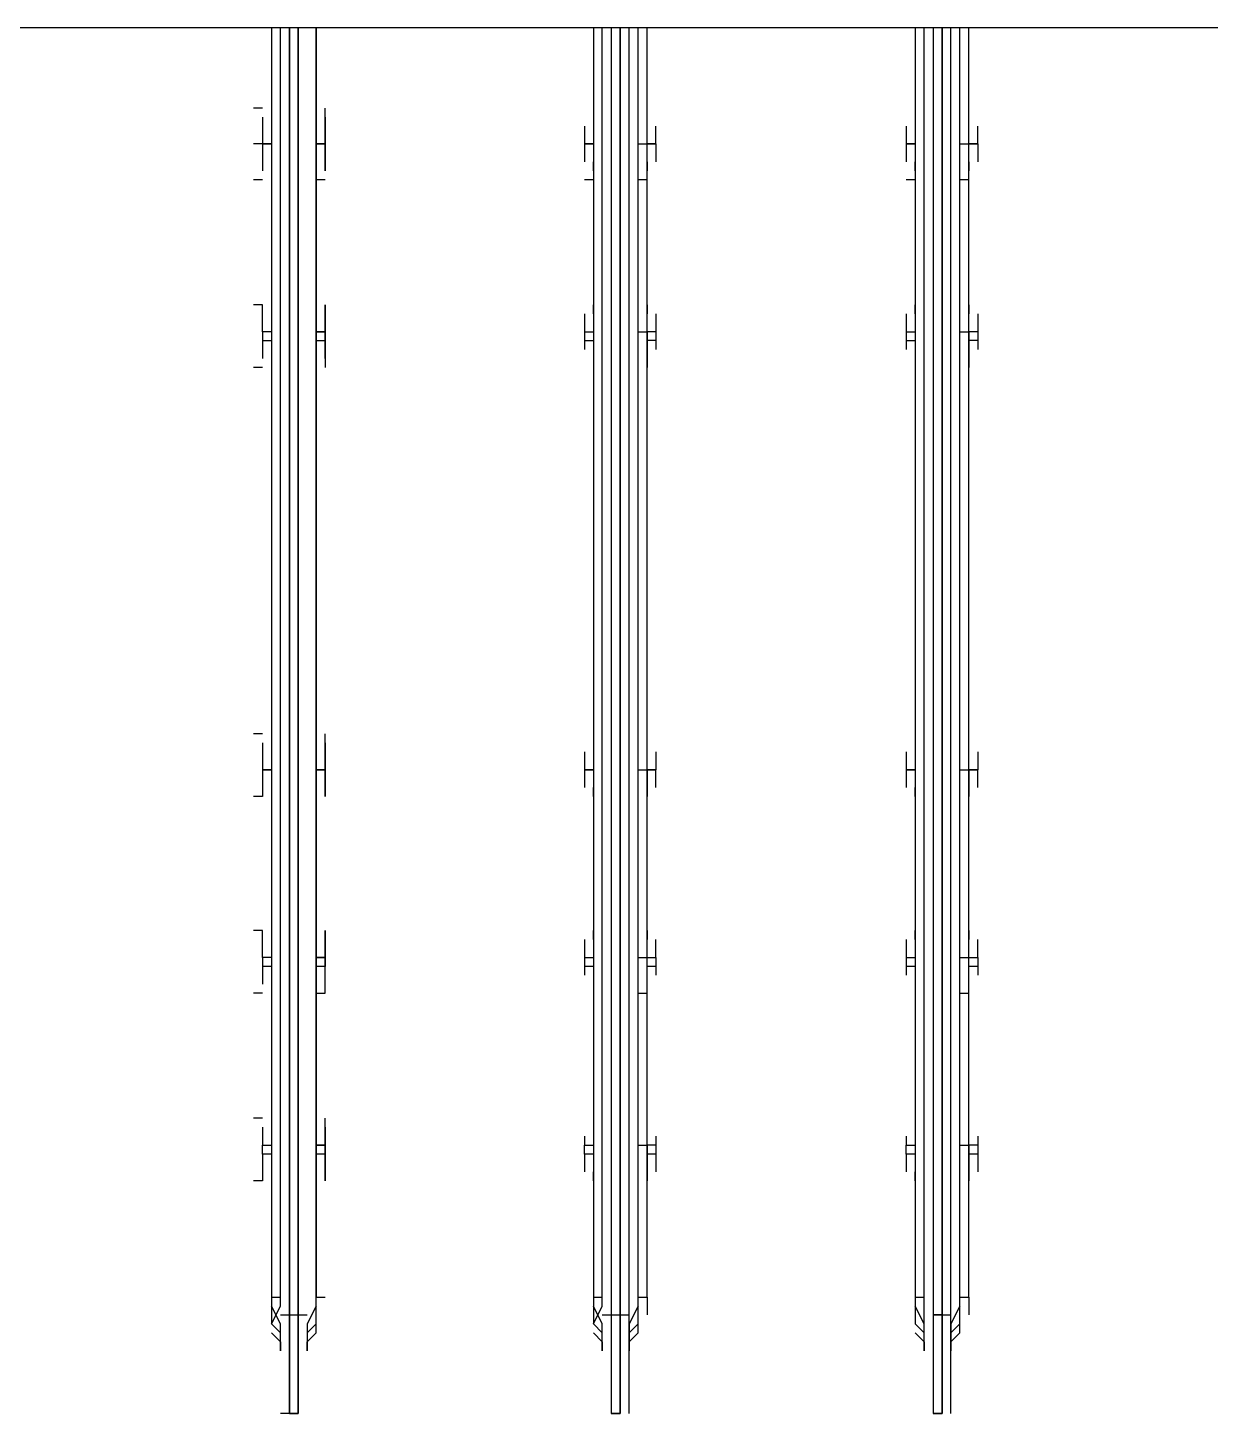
# Model space of a CAD drawing. Header units: metres. Extents: x 532250 to 532639, y 2673852 to 2674172.
# Drawn here: x 532449.7259 to 532449.9089, y 2674048.0889 to 2674048.3033 of the extents above; entities that cross this region are included whole.
import ezdxf

# ---------------------------------------------------------------- set-up
doc = ezdxf.new("R2010")
doc.units = ezdxf.units.M
doc.header["$MEASUREMENT"] = 0
doc.layers.add('IDT', color=7, linetype='Continuous')

# ---------------------------------------------------------------- blocks, each defined once
blk = doc.blocks.new('IDT')
at = {"layer": 'IDT', "color": 0, "lineweight": 25}
for p, q in [((17.05854, 9.66997), (17.05854, 9.65337)), ((17.0613, 9.66997), (17.05992, 9.66997)), ((17.05992, 9.66997), (17.0613, 9.66997)), ((17.05992, 9.65475), (17.05992, 9.66997)), ((17.05992, 9.66997), (17.05992, 9.65475)), ((17.0613, 9.65337), (17.0613, 9.66997)), ((17.10833, 9.66997), (17.10833, 9.65337)), ((17.1111, 9.66997), (17.10971, 9.66997)), ((17.10971, 9.66997), (17.1111, 9.66997)), ((17.10971, 9.65475), (17.10971, 9.66997)), ((17.10971, 9.66997), (17.10971, 9.65475)), ((17.1111, 9.65337), (17.1111, 9.66997)), ((17.15951, 9.65475), (17.15951, 9.66997)), ((17.15951, 9.66997), (17.16089, 9.66997)), ((17.16089, 9.66997), (17.15951, 9.66997)), ((17.15951, 9.66997), (17.15951, 9.65337)), ((17.16089, 9.66997), (17.16089, 9.65475)), ((17.16089, 9.65337), (17.16089, 9.66997)), ((17.16089, 9.66997), (17.16227, 9.66997)), ((17.05854, 9.6589), (17.05715, 9.65752)), ((17.05854, 9.66028), (17.05854, 9.6589)), ((17.05854, 9.65614), (17.05854, 9.66028)), ((17.06269, 9.6589), (17.06269, 9.66028)), ((17.06269, 9.66028), (17.06269, 9.65614)), ((17.06407, 9.65752), (17.06269, 9.6589)), ((17.10833, 9.6589), (17.10695, 9.65752)), ((17.10833, 9.66028), (17.10833, 9.6589)), ((17.10833, 9.65614), (17.10833, 9.66028)), ((17.11248, 9.6589), (17.11248, 9.66028)), ((17.11248, 9.66028), (17.11248, 9.65614)), ((17.11386, 9.65752), (17.11248, 9.6589)), ((17.15812, 9.6589), (17.15674, 9.65752)), ((17.15812, 9.66028), (17.15812, 9.6589)), ((17.15812, 9.65614), (17.15812, 9.66028)), ((17.16227, 9.6589), (17.16227, 9.66028)), ((17.16227, 9.66028), (17.16227, 9.65614)), ((17.16366, 9.65752), (17.16227, 9.6589)), ((17.05715, 9.65752), (17.05715, 9.65337)), ((17.05854, 9.65752), (17.05715, 9.65614)), ((17.05715, 9.65337), (17.05854, 9.65614)), ((17.05715, 9.65614), (17.05715, 9.65475)), ((17.06407, 9.65614), (17.06269, 9.65752)), ((17.06269, 9.65752), (17.06269, 9.65337)), ((17.06269, 9.65614), (17.06407, 9.65337)), ((17.06407, 9.65475), (17.06407, 9.65614)), ((17.10695, 9.65752), (17.10695, 9.65337)), ((17.10833, 9.65752), (17.10695, 9.65614)), ((17.10695, 9.65337), (17.10833, 9.65614)), ((17.10695, 9.65614), (17.10695, 9.65475)), ((17.11386, 9.65614), (17.11248, 9.65752)), ((17.11248, 9.65752), (17.11386, 9.65614)), ((17.11248, 9.65614), (17.11386, 9.65337)), ((17.11386, 9.65614), (17.11248, 9.65337)), ((17.11386, 9.65475), (17.11386, 9.65614)), ((17.15674, 9.65752), (17.15674, 9.65337)), ((17.15812, 9.65752), (17.15674, 9.65614)), ((17.15674, 9.65337), (17.15812, 9.65614)), ((17.15674, 9.65614), (17.15674, 9.65475)), ((17.16366, 9.65614), (17.16227, 9.65752)), ((17.16227, 9.65752), (17.16366, 9.65614)), ((17.16227, 9.65614), (17.16366, 9.65337)), ((17.16366, 9.65614), (17.16227, 9.65337)), ((17.16366, 9.65475), (17.16366, 9.65614)), ((17.05577, 9.65199), (17.05577, 9.65475)), ((17.05992, 9.65475), (17.05854, 9.65475)), ((17.05992, 9.65475), (17.05992, 9.45558)), ((17.05992, 9.45558), (17.05992, 9.65475)), ((17.05992, 9.65475), (17.0613, 9.65475)), ((17.0613, 9.65475), (17.05992, 9.65475)), ((17.06407, 9.65199), (17.06407, 9.65475)), ((17.10556, 9.65199), (17.10556, 9.65475)), ((17.10971, 9.65475), (17.10833, 9.65475)), ((17.1111, 9.65475), (17.10971, 9.65475)), ((17.10971, 9.45558), (17.10971, 9.65475)), ((17.10971, 9.65475), (17.10971, 9.45558)), ((17.11248, 9.65475), (17.1111, 9.65475)), ((17.11386, 9.65199), (17.11386, 9.65475)), ((17.15674, 9.65475), (17.15674, 9.65199)), ((17.15951, 9.65475), (17.15812, 9.65475)), ((17.16089, 9.65475), (17.15951, 9.65475)), ((17.15951, 9.45558), (17.15951, 9.65475)), ((17.16227, 9.65475), (17.16089, 9.65475)), ((17.16089, 9.65475), (17.16089, 9.45558)), ((17.16366, 9.65199), (17.16366, 9.65475)), ((17.05715, 9.65199), (17.05577, 9.65199)), ((17.05577, 9.65199), (17.05577, 9.45558)), ((17.05715, 9.65337), (17.05715, 9.45558)), ((17.05854, 9.65337), (17.05854, 9.45558)), ((17.0613, 9.45558), (17.0613, 9.65337)), ((17.06269, 9.65337), (17.06269, 9.45558)), ((17.06407, 9.65199), (17.06269, 9.65199)), ((17.06407, 9.45558), (17.06407, 9.65199)), ((17.10695, 9.65199), (17.10556, 9.65199)), ((17.10556, 9.65199), (17.10556, 9.45558)), ((17.10695, 9.65337), (17.10695, 9.45558)), ((17.10833, 9.65337), (17.10833, 9.45558)), ((17.1111, 9.45558), (17.1111, 9.65337)), ((17.11248, 9.65337), (17.11248, 9.45558)), ((17.11386, 9.65199), (17.11248, 9.65199)), ((17.11386, 9.45558), (17.11386, 9.65199)), ((17.15674, 9.65199), (17.15536, 9.65199)), ((17.15674, 9.65337), (17.15674, 9.45558)), ((17.15674, 9.45558), (17.15674, 9.65199)), ((17.15951, 9.65337), (17.15951, 9.45558)), ((17.16089, 9.45558), (17.16089, 9.65337)), ((17.16227, 9.65337), (17.16227, 9.45558)), ((17.16366, 9.65199), (17.16227, 9.65199)), ((17.16366, 9.45558), (17.16366, 9.65199)), ((17.05439, 9.62986), (17.05439, 9.63262)), ((17.05577, 9.62986), (17.05577, 9.634)), ((17.05577, 9.634), (17.05577, 9.63262)), ((17.06407, 9.62847), (17.06407, 9.634)), ((17.06407, 9.634), (17.06407, 9.63262)), ((17.06545, 9.62986), (17.06545, 9.63262)), ((17.10418, 9.62986), (17.10418, 9.63262)), ((17.10556, 9.62986), (17.10556, 9.634)), ((17.10556, 9.634), (17.10556, 9.63262)), ((17.11386, 9.62847), (17.11386, 9.634)), ((17.11386, 9.634), (17.11386, 9.63262)), ((17.11525, 9.62986), (17.11525, 9.63262)), ((17.15536, 9.62986), (17.15536, 9.634)), ((17.15536, 9.634), (17.15536, 9.63262)), ((17.15536, 9.63262), (17.15536, 9.62986)), ((17.16366, 9.62847), (17.16366, 9.634)), ((17.16504, 9.63262), (17.16504, 9.634)), ((17.16504, 9.634), (17.16642, 9.634)), ((17.16504, 9.62986), (17.16504, 9.63262)), ((17.05439, 9.62847), (17.05439, 9.62986)), ((17.05439, 9.62986), (17.05577, 9.62986)), ((17.05439, 9.62709), (17.05439, 9.62847)), ((17.05439, 9.62847), (17.05577, 9.62847)), ((17.05577, 9.62847), (17.05577, 9.62986)), ((17.05715, 9.62847), (17.05577, 9.62847)), ((17.05577, 9.62847), (17.05577, 9.62432)), ((17.06407, 9.62986), (17.06545, 9.62986)), ((17.06407, 9.62432), (17.06407, 9.62847)), ((17.06545, 9.62847), (17.06407, 9.62847)), ((17.06545, 9.62986), (17.06545, 9.62847)), ((17.06545, 9.62709), (17.06545, 9.62847)), ((17.10418, 9.62847), (17.10418, 9.62986)), ((17.10418, 9.62986), (17.10556, 9.62986)), ((17.10418, 9.62709), (17.10418, 9.62847)), ((17.10418, 9.62847), (17.10556, 9.62847)), ((17.10556, 9.62847), (17.10556, 9.62986)), ((17.10695, 9.62847), (17.10556, 9.62847)), ((17.10556, 9.62847), (17.10556, 9.62432)), ((17.11386, 9.62986), (17.11525, 9.62986)), ((17.11386, 9.62432), (17.11386, 9.62847)), ((17.11525, 9.62847), (17.11386, 9.62847)), ((17.11525, 9.62986), (17.11525, 9.62847)), ((17.11525, 9.62709), (17.11525, 9.62847)), ((17.15536, 9.62986), (17.15536, 9.62847)), ((17.15536, 9.62847), (17.15536, 9.62986)), ((17.15536, 9.62986), (17.15674, 9.62986)), ((17.15536, 9.62847), (17.15674, 9.62847)), ((17.15674, 9.62847), (17.15536, 9.62847)), ((17.15536, 9.62847), (17.15536, 9.62432)), ((17.15536, 9.62709), (17.15536, 9.62847)), ((17.16366, 9.62986), (17.16504, 9.62986)), ((17.16366, 9.62432), (17.16366, 9.62847)), ((17.16504, 9.62847), (17.16366, 9.62847)), ((17.16504, 9.62986), (17.16504, 9.62847)), ((17.16504, 9.62709), (17.16504, 9.62847)), ((17.05577, 9.62709), (17.05577, 9.62571)), ((17.06407, 9.62571), (17.06407, 9.62709)), ((17.10556, 9.62709), (17.10556, 9.62571)), ((17.11386, 9.62571), (17.11386, 9.62709)), ((17.15536, 9.62571), (17.15536, 9.62709)), ((17.16504, 9.62571), (17.16504, 9.62709)), ((17.16504, 9.62432), (17.16642, 9.62432)), ((17.05715, 9.60496), (17.05577, 9.60496)), ((17.05577, 9.60496), (17.05577, 9.60081)), ((17.06407, 9.60081), (17.06407, 9.60496)), ((17.10695, 9.60496), (17.10556, 9.60496)), ((17.10556, 9.60496), (17.10556, 9.60081)), ((17.11386, 9.60081), (17.11386, 9.60496)), ((17.15674, 9.60496), (17.15536, 9.60496)), ((17.15536, 9.60496), (17.15536, 9.60081)), ((17.16366, 9.60081), (17.16366, 9.60496)), ((17.16504, 9.60496), (17.16642, 9.60496)), ((17.05577, 9.60358), (17.05577, 9.60219)), ((17.06407, 9.60219), (17.06407, 9.60358)), ((17.10556, 9.60358), (17.10556, 9.60219)), ((17.11386, 9.60219), (17.11386, 9.60358)), ((17.15536, 9.60358), (17.15536, 9.60219)), ((17.16504, 9.60219), (17.16504, 9.60358)), ((17.05439, 9.60081), (17.05439, 9.60219)), ((17.05439, 9.59943), (17.05439, 9.60081)), ((17.05439, 9.60081), (17.05577, 9.60081)), ((17.05577, 9.60081), (17.05577, 9.59943)), ((17.06407, 9.59943), (17.06407, 9.60081)), ((17.06407, 9.60081), (17.06545, 9.60081)), ((17.06545, 9.60081), (17.06545, 9.60219)), ((17.06545, 9.59943), (17.06545, 9.60081)), ((17.10418, 9.60081), (17.10418, 9.60219)), ((17.10418, 9.59943), (17.10418, 9.60081)), ((17.10418, 9.60081), (17.10556, 9.60081)), ((17.10556, 9.60081), (17.10556, 9.59943)), ((17.11386, 9.59943), (17.11386, 9.60081)), ((17.11386, 9.60081), (17.11525, 9.60081)), ((17.11525, 9.60081), (17.11525, 9.60219)), ((17.11525, 9.59943), (17.11525, 9.60081)), ((17.15536, 9.60219), (17.15536, 9.60081)), ((17.15536, 9.59943), (17.15536, 9.60081)), ((17.15536, 9.60081), (17.15536, 9.59943)), ((17.15536, 9.60081), (17.15674, 9.60081)), ((17.16366, 9.59943), (17.16366, 9.60081)), ((17.16366, 9.60081), (17.16504, 9.60081)), ((17.16504, 9.60081), (17.16504, 9.60219)), ((17.16504, 9.59943), (17.16504, 9.60081)), ((17.05577, 9.59943), (17.05439, 9.59943)), ((17.05439, 9.59943), (17.05439, 9.59666)), ((17.05715, 9.59943), (17.05577, 9.59943)), ((17.05577, 9.59943), (17.05577, 9.59528)), ((17.06407, 9.59528), (17.06407, 9.59943)), ((17.06545, 9.59943), (17.06407, 9.59943)), ((17.06545, 9.59666), (17.06545, 9.59943)), ((17.10556, 9.59943), (17.10418, 9.59943)), ((17.10418, 9.59943), (17.10418, 9.59666)), ((17.10695, 9.59943), (17.10556, 9.59943)), ((17.10556, 9.59943), (17.10556, 9.59528)), ((17.11386, 9.59528), (17.11386, 9.59943)), ((17.11525, 9.59943), (17.11386, 9.59943)), ((17.11525, 9.59666), (17.11525, 9.59943)), ((17.15536, 9.59943), (17.15674, 9.59943)), ((17.15674, 9.59943), (17.15536, 9.59943)), ((17.15536, 9.59943), (17.15536, 9.59528)), ((17.15536, 9.59666), (17.15536, 9.59943)), ((17.16366, 9.59943), (17.16504, 9.59943)), ((17.16366, 9.59528), (17.16366, 9.59943)), ((17.16504, 9.59943), (17.16504, 9.59666)), ((17.05577, 9.59528), (17.05577, 9.59666)), ((17.06407, 9.59666), (17.06407, 9.59528)), ((17.10556, 9.59528), (17.10556, 9.59666)), ((17.11386, 9.59666), (17.11386, 9.59528)), ((17.15536, 9.59528), (17.15536, 9.59666)), ((17.16504, 9.59666), (17.16504, 9.59528)), ((17.16504, 9.59528), (17.16642, 9.59528)), ((17.05439, 9.57315), (17.05439, 9.57038)), ((17.05577, 9.57038), (17.05577, 9.57453)), ((17.05577, 9.57453), (17.05577, 9.57315)), ((17.06407, 9.57038), (17.06407, 9.57453)), ((17.06407, 9.57453), (17.06407, 9.57315)), ((17.06545, 9.57038), (17.06545, 9.57315)), ((17.10418, 9.57315), (17.10418, 9.57038)), ((17.10556, 9.57038), (17.10556, 9.57453)), ((17.10556, 9.57453), (17.10556, 9.57315)), ((17.11386, 9.57038), (17.11386, 9.57453)), ((17.11386, 9.57453), (17.11386, 9.57315)), ((17.11525, 9.57038), (17.11525, 9.57315)), ((17.15536, 9.57315), (17.15536, 9.57453)), ((17.15536, 9.57453), (17.15536, 9.57038)), ((17.15536, 9.57038), (17.15536, 9.57315)), ((17.16366, 9.57038), (17.16366, 9.57453)), ((17.16504, 9.57315), (17.16504, 9.57453)), ((17.16504, 9.57453), (17.16642, 9.57453)), ((17.16504, 9.57038), (17.16504, 9.57315)), ((17.05439, 9.56761), (17.05439, 9.57038)), ((17.05439, 9.57038), (17.05577, 9.57038)), ((17.05439, 9.57038), (17.05577, 9.57038)), ((17.05577, 9.57038), (17.05439, 9.57038)), ((17.05715, 9.57038), (17.05577, 9.57038)), ((17.05577, 9.57038), (17.05577, 9.56485)), ((17.06407, 9.56485), (17.06407, 9.57038)), ((17.06545, 9.57038), (17.06407, 9.57038)), ((17.06407, 9.57038), (17.06545, 9.57038)), ((17.06545, 9.57038), (17.06407, 9.57038)), ((17.06545, 9.56761), (17.06545, 9.57038)), ((17.10418, 9.56761), (17.10418, 9.57038)), ((17.10418, 9.57038), (17.10556, 9.57038)), ((17.10418, 9.57038), (17.10556, 9.57038)), ((17.10556, 9.57038), (17.10418, 9.57038)), ((17.10695, 9.57038), (17.10556, 9.57038)), ((17.10556, 9.57038), (17.10556, 9.56485)), ((17.11386, 9.56485), (17.11386, 9.57038)), ((17.11525, 9.57038), (17.11386, 9.57038)), ((17.11386, 9.57038), (17.11525, 9.57038)), ((17.11525, 9.57038), (17.11386, 9.57038)), ((17.11525, 9.56761), (17.11525, 9.57038)), ((17.15536, 9.56761), (17.15536, 9.57038)), ((17.15536, 9.57038), (17.15674, 9.57038)), ((17.15674, 9.57038), (17.15536, 9.57038)), ((17.15536, 9.57038), (17.15536, 9.56485)), ((17.15674, 9.57038), (17.15536, 9.57038)), ((17.15536, 9.57038), (17.15674, 9.57038)), ((17.16366, 9.56485), (17.16366, 9.57038)), ((17.16504, 9.57038), (17.16366, 9.57038)), ((17.16366, 9.57038), (17.16504, 9.57038)), ((17.16504, 9.57038), (17.16366, 9.57038)), ((17.16504, 9.56761), (17.16504, 9.57038)), ((17.05577, 9.56761), (17.05577, 9.56623)), ((17.06407, 9.56623), (17.06407, 9.56761)), ((17.10556, 9.56761), (17.10556, 9.56623)), ((17.11386, 9.56623), (17.11386, 9.56761)), ((17.15536, 9.56623), (17.15536, 9.56761)), ((17.16504, 9.56623), (17.16504, 9.56761)), ((17.16504, 9.56485), (17.16642, 9.56485)), ((17.05577, 9.50261), (17.05577, 9.50814)), ((17.06407, 9.50399), (17.06407, 9.50814)), ((17.10556, 9.50261), (17.10556, 9.50814)), ((17.11386, 9.50399), (17.11386, 9.50814)), ((17.15536, 9.50399), (17.15536, 9.50814)), ((17.16366, 9.50399), (17.16366, 9.50814)), ((17.16504, 9.50814), (17.16642, 9.50814)), ((17.05577, 9.50676), (17.05577, 9.50537)), ((17.06407, 9.50537), (17.06407, 9.50676)), ((17.10556, 9.50676), (17.10556, 9.50537)), ((17.11386, 9.50537), (17.11386, 9.50676)), ((17.15536, 9.50676), (17.15536, 9.50537)), ((17.16504, 9.50537), (17.16504, 9.50676)), ((17.05439, 9.50399), (17.05439, 9.50537)), ((17.05439, 9.50261), (17.05439, 9.50399)), ((17.05439, 9.50399), (17.05577, 9.50399)), ((17.06407, 9.49846), (17.06407, 9.50399)), ((17.06545, 9.50399), (17.06407, 9.50399)), ((17.06545, 9.50399), (17.06545, 9.50537)), ((17.06545, 9.50261), (17.06545, 9.50399)), ((17.10418, 9.50399), (17.10418, 9.50537)), ((17.10418, 9.50261), (17.10418, 9.50399)), ((17.10418, 9.50399), (17.10556, 9.50399)), ((17.11386, 9.49846), (17.11386, 9.50399)), ((17.11525, 9.50399), (17.11386, 9.50399)), ((17.11525, 9.50399), (17.11525, 9.50537)), ((17.11525, 9.50261), (17.11525, 9.50399)), ((17.15536, 9.50537), (17.15536, 9.50399)), ((17.15674, 9.50399), (17.15536, 9.50399)), ((17.15536, 9.50399), (17.15536, 9.50261)), ((17.15536, 9.50261), (17.15536, 9.50399)), ((17.16366, 9.49846), (17.16366, 9.50399)), ((17.16504, 9.50399), (17.16366, 9.50399)), ((17.16504, 9.50399), (17.16504, 9.50537)), ((17.16504, 9.50261), (17.16504, 9.50399)), ((17.05439, 9.49984), (17.05439, 9.50261)), ((17.05439, 9.50261), (17.05577, 9.50261)), ((17.05715, 9.50261), (17.05577, 9.50261)), ((17.05577, 9.50261), (17.05577, 9.49846)), ((17.06545, 9.50261), (17.06407, 9.50261)), ((17.06545, 9.49984), (17.06545, 9.50261)), ((17.10418, 9.49984), (17.10418, 9.50261)), ((17.10418, 9.50261), (17.10556, 9.50261)), ((17.10695, 9.50261), (17.10556, 9.50261)), ((17.10556, 9.50261), (17.10556, 9.49846)), ((17.11525, 9.50261), (17.11386, 9.50261)), ((17.11525, 9.49984), (17.11525, 9.50261)), ((17.15536, 9.50261), (17.15674, 9.50261)), ((17.15674, 9.50261), (17.15536, 9.50261)), ((17.15536, 9.50261), (17.15536, 9.49984)), ((17.15536, 9.49846), (17.15536, 9.50261)), ((17.16366, 9.50261), (17.16504, 9.50261)), ((17.16504, 9.50261), (17.16504, 9.49984)), ((17.05577, 9.49846), (17.05577, 9.49984)), ((17.06407, 9.49984), (17.06407, 9.49846)), ((17.10556, 9.49846), (17.10556, 9.49984)), ((17.11386, 9.49984), (17.11386, 9.49846)), ((17.15536, 9.49984), (17.15536, 9.49846)), ((17.16504, 9.49984), (17.16504, 9.49846)), ((17.16504, 9.49846), (17.16642, 9.49846)), ((17.05577, 9.47909), (17.05715, 9.47909)), ((17.06407, 9.47909), (17.06545, 9.47909)), ((17.10556, 9.47909), (17.10695, 9.47909)), ((17.11386, 9.47909), (17.11525, 9.47909)), ((17.15536, 9.47909), (17.15674, 9.47909)), ((17.16504, 9.47909), (17.16642, 9.47909)), ((17.05439, 9.47356), (17.05439, 9.47633)), ((17.05577, 9.47633), (17.05577, 9.47771)), ((17.05577, 9.47771), (17.05577, 9.47356)), ((17.06407, 9.47356), (17.06407, 9.47771)), ((17.06407, 9.47771), (17.06407, 9.47633)), ((17.06545, 9.47356), (17.06545, 9.47633)), ((17.10418, 9.47356), (17.10418, 9.47633)), ((17.10556, 9.47633), (17.10556, 9.47771)), ((17.10556, 9.47771), (17.10556, 9.47356)), ((17.11386, 9.47356), (17.11386, 9.47771)), ((17.11386, 9.47771), (17.11386, 9.47633)), ((17.11525, 9.47356), (17.11525, 9.47633)), ((17.15536, 9.47633), (17.15536, 9.47771)), ((17.15536, 9.47771), (17.15536, 9.47356)), ((17.15536, 9.47356), (17.15536, 9.47633)), ((17.16366, 9.47356), (17.16366, 9.47771)), ((17.16504, 9.47633), (17.16504, 9.47771)), ((17.16504, 9.47356), (17.16504, 9.47633)), ((17.05577, 9.47356), (17.05439, 9.47356)), ((17.05439, 9.47356), (17.05439, 9.47079)), ((17.05439, 9.47356), (17.05577, 9.47356)), ((17.05577, 9.47356), (17.05439, 9.47356)), ((17.05715, 9.47356), (17.05577, 9.47356)), ((17.05577, 9.47356), (17.05577, 9.46803)), ((17.06407, 9.46803), (17.06407, 9.47356)), ((17.06545, 9.47356), (17.06407, 9.47356)), ((17.06407, 9.47356), (17.06545, 9.47356)), ((17.06545, 9.47079), (17.06545, 9.47356)), ((17.10556, 9.47356), (17.10418, 9.47356)), ((17.10418, 9.47356), (17.10418, 9.47079)), ((17.10418, 9.47356), (17.10556, 9.47356)), ((17.10556, 9.47356), (17.10418, 9.47356)), ((17.10695, 9.47356), (17.10556, 9.47356)), ((17.10556, 9.47356), (17.10556, 9.46803)), ((17.11386, 9.46803), (17.11386, 9.47356)), ((17.11525, 9.47356), (17.11386, 9.47356)), ((17.11386, 9.47356), (17.11525, 9.47356)), ((17.11525, 9.47079), (17.11525, 9.47356)), ((17.15536, 9.47079), (17.15536, 9.47356)), ((17.15536, 9.47356), (17.15536, 9.46803)), ((17.15674, 9.47356), (17.15536, 9.47356)), ((17.15536, 9.47356), (17.15674, 9.47356)), ((17.15674, 9.47356), (17.15536, 9.47356)), ((17.15536, 9.47356), (17.15674, 9.47356)), ((17.16366, 9.46803), (17.16366, 9.47356)), ((17.16504, 9.47356), (17.16366, 9.47356)), ((17.16366, 9.47356), (17.16504, 9.47356)), ((17.16504, 9.47079), (17.16504, 9.47356)), ((17.16504, 9.47356), (17.16642, 9.47356)), ((17.05577, 9.47079), (17.05577, 9.46941)), ((17.06407, 9.46941), (17.06407, 9.47079)), ((17.10556, 9.47079), (17.10556, 9.46941)), ((17.11386, 9.46941), (17.11386, 9.47079)), ((17.15536, 9.46941), (17.15536, 9.47079)), ((17.16504, 9.46941), (17.16504, 9.47079)), ((17.16504, 9.46803), (17.16642, 9.46803)), ((16.90086, 9.45558), (17.21622, 9.45558))]:
    blk.add_line(p, q, dxfattribs=at)

msp = doc.modelspace()

# ---------------------------------------------------------------- block references
at = {"layer": 'IDT', "color": 8, "rotation": 180}
msp.add_blockref('IDT', (532466.92728, 2674057.75885), dxfattribs=at)

doc.saveas('drawing.dxf')
